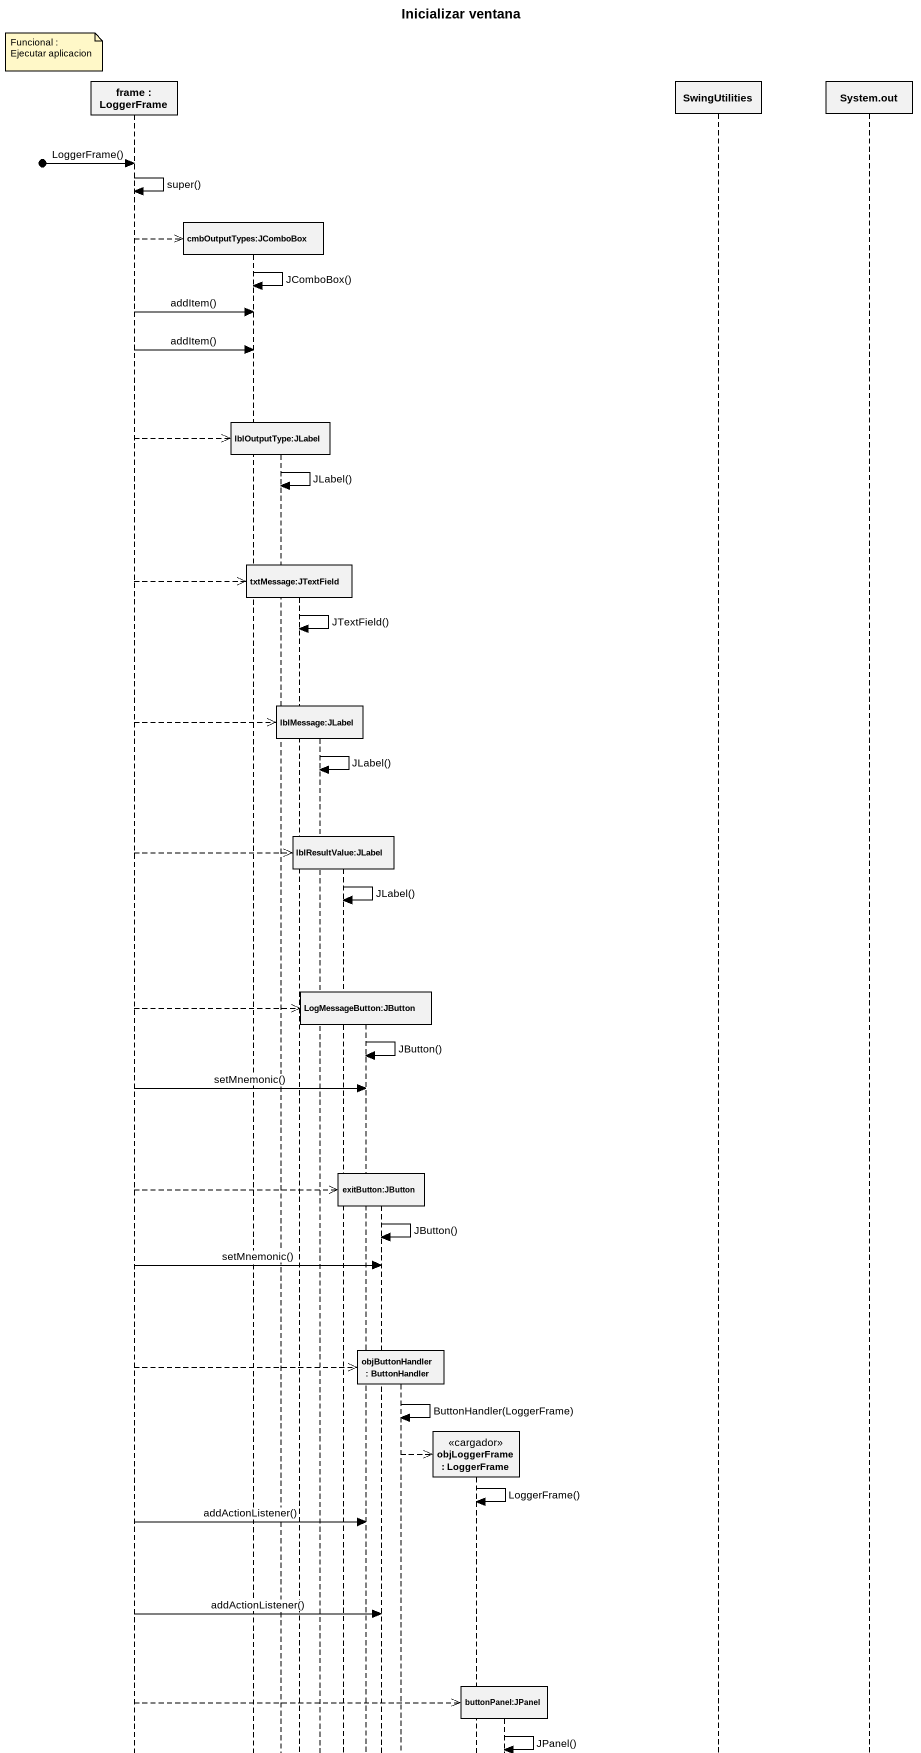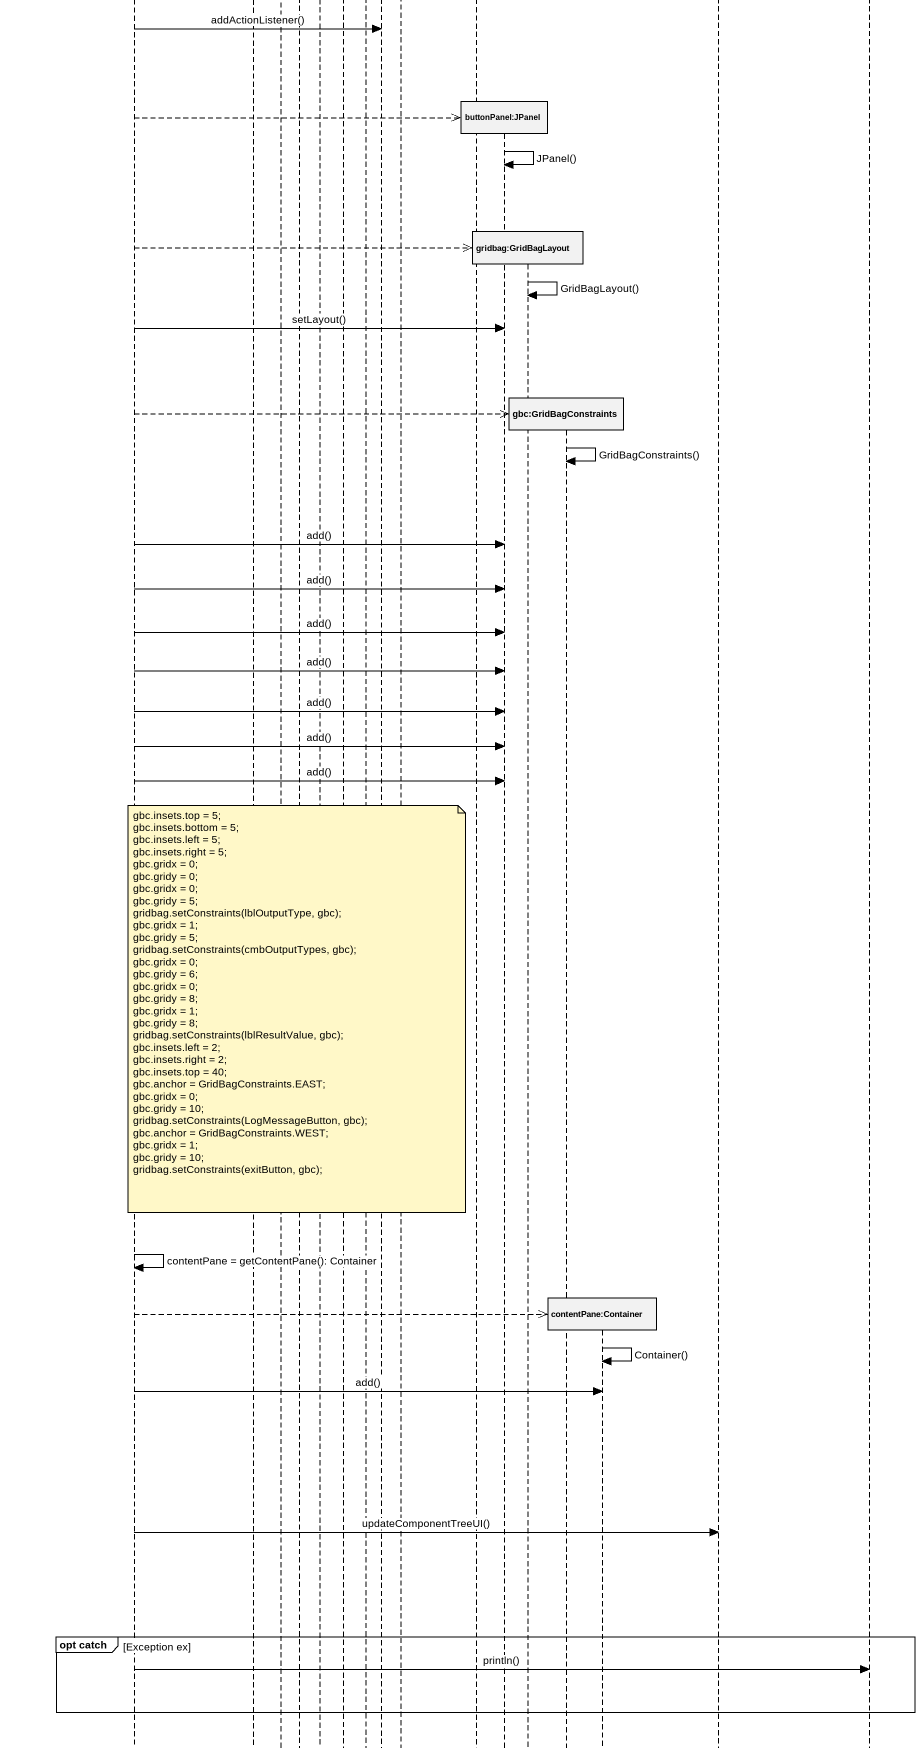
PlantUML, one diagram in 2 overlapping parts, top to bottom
@startuml
title Inicializar ventana
hide footbox
participant "frame : LoggerFrame" as frame_
participant "cmbOutputTypes:JComboBox" as cmbOutputTypes_JComboBox
participant "lblOutputType:JLabel" as lblOutputType_JLabel
participant "txtMessage:JTextField" as txtMessage_JTextField
participant "lblMessage:JLabel" as lblMessage_JLabel
participant "lblResultValue:JLabel" as lblResultValue_JLabel
participant "LogMessageButton:JButton" as LogMessageButton_JButton
participant "exitButton:JButton" as exitButton_JButton
participant "objButtonHandler : ButtonHandler" as objButtonHandler
participant "objLoggerFrame : LoggerFrame" as objLoggerFrame <<cargador>>
participant "buttonPanel:JPanel" as buttonPanel_JPanel
participant "gridbag:GridBagLayout" as gridbag_GridBagLayout
participant "gbc:GridBagConstraints" as gbc_GridBagConstraints
participant "contentPane:Container" as contentPane_Container
participant SwingUtilities
participant "System.out" as System_out

note left of frame_ : Funcional : Ejecutar aplicacion
[o-> frame_ : LoggerFrame()
frame_ -> frame_ : super()
frame_ -->> cmbOutputTypes_JComboBox **
cmbOutputTypes_JComboBox -> cmbOutputTypes_JComboBox : JComboBox()
frame_ -> cmbOutputTypes_JComboBox : addItem()
frame_ -> cmbOutputTypes_JComboBox : addItem()
frame_ -->> lblOutputType_JLabel **
lblOutputType_JLabel -> lblOutputType_JLabel : JLabel()
frame_ -->> txtMessage_JTextField **
txtMessage_JTextField -> txtMessage_JTextField : JTextField()
frame_ -->> lblMessage_JLabel **
lblMessage_JLabel -> lblMessage_JLabel : JLabel()
frame_ -->> lblResultValue_JLabel **
lblResultValue_JLabel -> lblResultValue_JLabel : JLabel()
frame_ -->> LogMessageButton_JButton **
LogMessageButton_JButton -> LogMessageButton_JButton : JButton()
frame_ -> LogMessageButton_JButton : setMnemonic()
frame_ -->> exitButton_JButton **
exitButton_JButton -> exitButton_JButton : JButton()
frame_ -> exitButton_JButton : setMnemonic()
frame_ -->> objButtonHandler **
objButtonHandler -> objButtonHandler : ButtonHandler(LoggerFrame)
objButtonHandler -->> objLoggerFrame **
objLoggerFrame -> objLoggerFrame : LoggerFrame()
frame_ -> LogMessageButton_JButton : addActionListener()
frame_ -> exitButton_JButton : addActionListener()
frame_ -->> buttonPanel_JPanel **
buttonPanel_JPanel -> buttonPanel_JPanel : JPanel()
frame_ -->> gridbag_GridBagLayout **
gridbag_GridBagLayout -> gridbag_GridBagLayout : GridBagLayout()
frame_ -> buttonPanel_JPanel : setLayout()
frame_ -->> gbc_GridBagConstraints **
gbc_GridBagConstraints -> gbc_GridBagConstraints : GridBagConstraints()
frame_ -> buttonPanel_JPanel : add()
frame_ -> buttonPanel_JPanel : add()
frame_ -> buttonPanel_JPanel : add()
frame_ -> buttonPanel_JPanel : add()
frame_ -> buttonPanel_JPanel : add()
frame_ -> buttonPanel_JPanel : add()
frame_ -> buttonPanel_JPanel : add()
note over txtMessage_JTextField
  gbc.insets.top = 5;
  gbc.insets.bottom = 5;
  gbc.insets.left = 5;
  gbc.insets.right = 5;
  gbc.gridx = 0;
  gbc.gridy = 0;
  gbc.gridx = 0;
  gbc.gridy = 5;
  gridbag.setConstraints(lblOutputType, gbc);
  gbc.gridx = 1;
  gbc.gridy = 5;
  gridbag.setConstraints(cmbOutputTypes, gbc);
  gbc.gridx = 0;
  gbc.gridy = 6;
  gbc.gridx = 0;
  gbc.gridy = 8;
  gbc.gridx = 1;
  gbc.gridy = 8;
  gridbag.setConstraints(lblResultValue, gbc);
  gbc.insets.left = 2;
  gbc.insets.right = 2;
  gbc.insets.top = 40;
  gbc.anchor = GridBagConstraints.EAST;
  gbc.gridx = 0;
  gbc.gridy = 10;
  gridbag.setConstraints(LogMessageButton, gbc);
  gbc.anchor = GridBagConstraints.WEST;
  gbc.gridx = 1;
  gbc.gridy = 10;
  gridbag.setConstraints(exitButton, gbc);
end note
frame_ -> frame_ : contentPane = getContentPane(): Container
frame_ -->> contentPane_Container **
contentPane_Container -> contentPane_Container : Container()
frame_ -> contentPane_Container : add()
frame_ -> SwingUtilities : updateComponentTreeUI()
group opt catch [Exception ex]
  frame_ -> System_out : println()
end
@enduml
